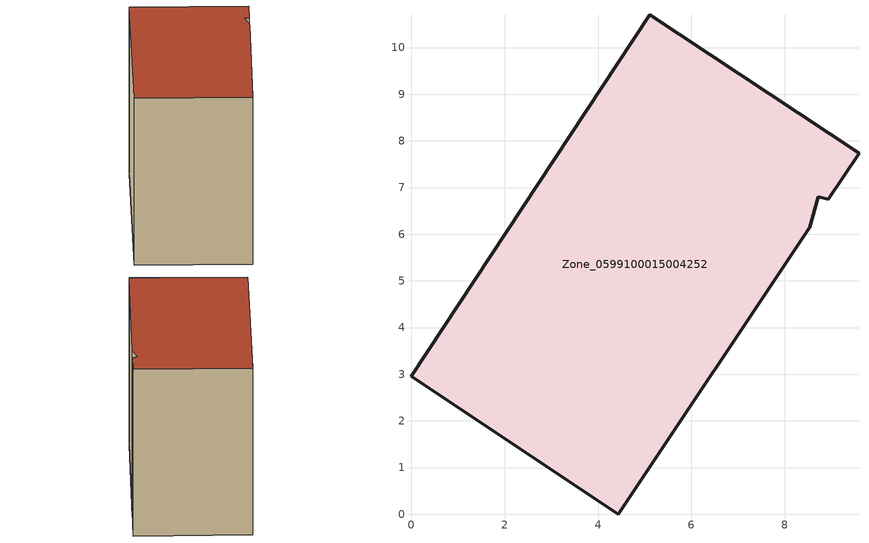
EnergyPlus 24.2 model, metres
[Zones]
Zone_0599100015004252
 floor ground (C_G): 0,2.96 5.11,10.7 9.59,7.73 8.94,6.75 8.72,6.8 8.53,6.15 4.43,0 z0.71
 wall outside (C_F): 8.94,6.75 9.59,7.73 5.11,10.7 0,2.96 4.43,0 8.53,6.15 8.72,6.8 8.94,6.75 z0.71:9.07
 roof outside (C_R): 8.53,6.15 8.72,6.8 8.94,6.75 9.59,7.73 5.11,10.7 0,2.96 4.43,0 z9.07
[BUILDING]
Pand.0599100015004252: North Axis=0; Terrain=City; Loads Convergence Tolerance Value=0.04; Temperature Convergence Tolerance Value=0.4; Solar Distribution=FullExterior; Maximum Number of Warmup Days=25; Minimum Number of Warmup Days=1
[Site:Location]
Rotterdam.The.Hague.AP_ZH_NLD Design_Conditions: Latitude=51.96; Longitude=4.45; Time Zone=1; Elevation=-4.5
[SITE:GROUNDTEMPERATURE:BUILDINGSURFACE]
18, 18, 18, 18, 18, 18, 18, 18, 18, 18, 18, 18
[MATERIAL] Thermal Absorptance=0.9; Solar Absorptance=0.7; Visible Absorptance=0.7
Name | Roughness | Thickness | Conductivity | Density | Specific Heat
G.TC.1975-1991 | MediumSmooth | 0.15 | 0.288461 | 540 | 1210
F.TC.1975-1991 | Rough | 0.3 | 0.230769 | 1920 | 840
R.TC.1975-1991 | MediumRough | 0.2 | 0.153846 | 1500 | 1000
[CONSTRUCTION]
C_G: G.TC.1975-1991
C_F: F.TC.1975-1991
C_R: R.TC.1975-1991
[ZONE]
Zone_0599100015004252: Type=1; Multiplier=1; Ceiling Height=Autocalculate; Volume=Autocalculate; Floor Area=autocalculate; Part of Total Floor Area=Yes
[ZONEINFILTRATION:DESIGNFLOWRATE]
Infil_Zone_0599100015004252: Zone or ZoneList or Space or SpaceList=Zone_0599100015004252; Schedule=AlwaysOn; Design Flow Rate Calculation Method=Flow/Area; Flow Rate per Floor Area=0.003; Constant Term Coefficient=1; Temperature Term Coefficient=0; Velocity Term Coefficient=0; Velocity Squared Term Coefficient=0
[HVACTEMPLATE:ZONE:IDEALLOADSAIRSYSTEM]
Zone_0599100015004252: Maximum Heating Supply Air Temperature=50; Minimum Cooling Supply Air Temperature=13; Maximum Heating Supply Air Humidity Ratio=0.0156; Minimum Cooling Supply Air Humidity Ratio=0.0077; Heating Limit=NoLimit; Cooling Limit=NoLimit; Dehumidification Control Type=ConstantSensibleHeatRatio; Cooling Sensible Heat Ratio=0.7; Dehumidification Setpoint=60; Humidification Control Type=None; Humidification Setpoint=30; Outdoor Air Method=None; Outdoor Air Flow Rate per Person=0.00944; Outdoor Air Flow Rate per Zone Floor Area=0; Outdoor Air Flow Rate per Zone=0; Demand Controlled Ventilation Type=None; Outdoor Air Economizer Type=NoEconomizer; Heat Recovery Type=None; Sensible Heat Recovery Effectiveness=0.7; Latent Heat Recovery Effectiveness=0.65
[ZONECONTROL:THERMOSTAT]
ThermostatControl_Zone_0599100015004252: Zone or ZoneList=Zone_0599100015004252; Control Type Schedule=DualSetpointControlType; Control 1=Thermostat_Zone_0599100015004252; Temperature Difference Between Cutout And Setpoint=0
[THERMOSTATSETPOINT:DUALSETPOINT]
Thermostat_Zone_0599100015004252: Heating Setpoint Temperature Schedule=HeatingSetpoint_Zone_0599100015004252; Cooling Setpoint Temperature Schedule=CoolingSetpoint_Zone_0599100015004252
[SCHEDULE:COMPACT]
HeatingSetpoint_Zone_0599100015004252: Through: 12/31, For: AllDays, Until: 24:00, 21
CoolingSetpoint_Zone_0599100015004252: Through: 12/31, For: AllDays, Until: 24:00, 24
DualSetpointControlType: Through: 12/31, For: AllDays, Until: 24:00, 4
AlwaysOn: Through: 12/31, For: AllDays, Until: 24:00, 1
